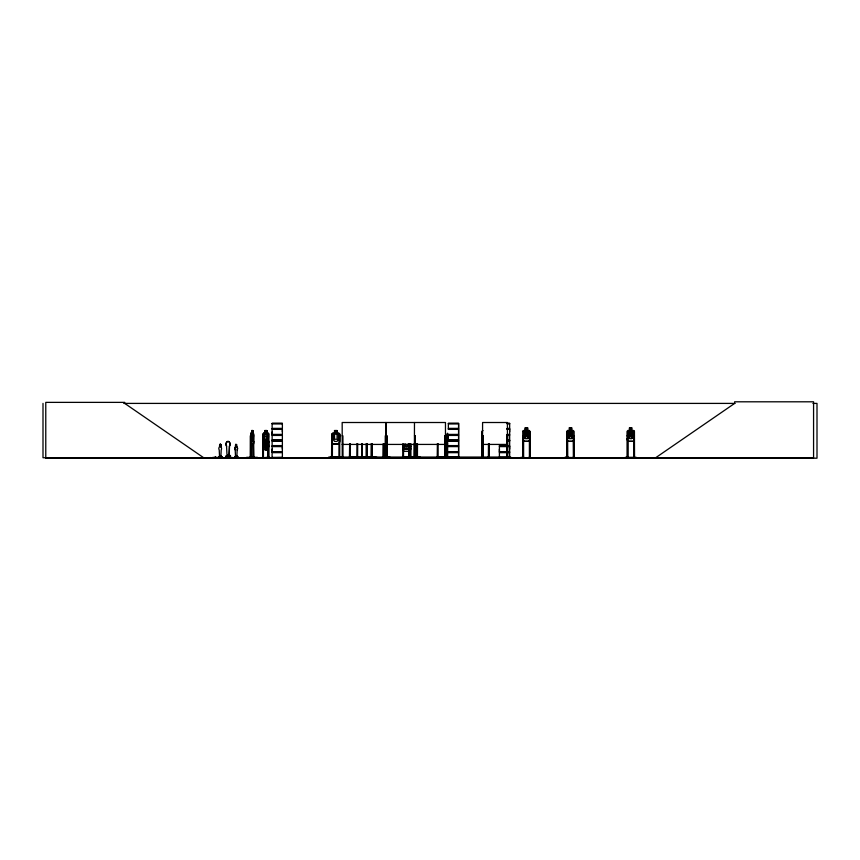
<?xml version="1.0" encoding="UTF-8"?>
<svg xmlns="http://www.w3.org/2000/svg" width="860" height="860" viewBox="0 0 860 860"><rect width="100%" height="100%" fill="white"/><g stroke="black" fill="none" stroke-linecap="round" stroke-linejoin="round"><path stroke-width="1.29" d="M272.125 451.65L272.125 446.609L282.381 446.609L282.37 451.65L272.125 451.65L272.136 449.135M272.125 434.408L272.125 429.377L282.381 429.377L282.37 434.408L272.125 434.408L272.136 431.892M282.37 449.135L282.37 446.609M282.37 431.892L282.37 429.377M448.361 446.609L458.606 446.609L458.595 451.65L448.361 451.65M448.361 429.377L458.606 429.377L458.595 434.408L448.361 434.408M499.402 451.65L499.402 446.609L509.658 446.609L509.647 451.65L499.402 451.65L499.423 449.135M509.647 449.135L509.647 446.609M509.647 431.892L509.647 429.377L507.088 429.377M380.292 457.681L389.999 457.284L378.765 457.735M220.848 456.896L221.203 449.855A1.827 1.344 -90 0 0 220.848 446.985L220.923 445.007L220.848 446.985M228.986 456.681L229.405 446.125A2.741 2.021 -90 0 0 229.405 442.244A2.741 2.021 -90 0 0 226.546 442.244A2.741 2.021 -90 0 0 226.546 446.125L227.083 456.681M226.546 446.125L226.664 446.125A2.741 2.021 -90 0 1 226.664 442.244A2.741 2.021 -90 0 1 229.523 442.244A2.741 2.021 -90 0 1 229.523 446.125L229.104 456.681L226.965 456.681M236.822 456.896L237.177 449.855A1.827 1.344 -90 0 0 236.898 446.985L236.726 444.545L235.565 444.545M406.941 447.211L406.887 447.737M229.201 454.875L228.018 455.327L229.394 455.209M220.999 456.208L220.214 455.897L221.213 455.692L221.213 457.294L221.117 455.692M228.351 454.918L229.287 455.198L228.222 454.918M228.588 455.015L229.201 455.456M228.943 455.015L228.04 455.166M235.554 456.896L235.189 449.855A1.827 1.344 -90 0 1 235.468 446.985L235.887 444.212M236.844 456.23L236.22 455.854L237.188 455.692L237.188 457.294M236.156 455.95L237.048 456.015L236.156 456.015M272.039 457.606L272.136 452.661L282.381 452.661L282.381 457.52L272.093 457.724M499.38 457.724L511.044 457.681L504.25 457.681M250.668 441.416L250.916 444.093L253.485 444.093L253.85 434.171L252.711 433.225M253.485 444.093L253.85 441.416M246.605 457.327L257.441 457.327M228.47 454.994L228.953 454.875M358.179 457.681L376.852 457.284M358.201 457.316L375.003 457.294M479.213 457.671L490.963 457.671M253.291 439.245L252.754 441.406L251.765 441.406L251.733 430.527L252.797 430.527L253.291 434.214L253.41 457.735M263.01 439.213L263.676 436.525L268.32 436.525M263.74 436.525L263.074 439.223L263.3 457.735M268.126 444.093L268.857 441.416L268.073 444.007L263.59 444.007L262.999 441.406L263.601 444.093M220.461 456.165L221.063 456.015L220.525 455.95M383.345 457.671L383.485 443.738M417.143 457.681L417.079 456.94M417.39 457.671L417.272 443.738M406.135 457.671L420.4 457.316L402.276 457.23M259.86 457.627L271.609 457.681L265.901 457.327M219.666 444.545L219.494 446.985A1.827 1.344 -90 0 0 219.214 449.855L219.579 456.896M529.201 441.266L530.018 438.664M530.136 438.675L529.255 441.363L523.514 441.363L522.794 438.675M627.08 438.675L627.8 441.363L633.583 441.363L634.336 438.664M633.583 441.363L634.422 438.675M410.833 446.2L409.93 448.802L403.727 448.802L402.921 446.2L403.662 448.888L409.994 448.888L410.919 446.211M410.919 448.64L409.994 451.317L403.662 451.317L402.835 448.64L403.738 451.231M444.899 440.46L445.523 438.675M250.668 434.182L250.625 457.735L251.002 433.225M250.701 434.225L251.023 433.311M483.062 457.681L483.008 435.827M483.374 457.671L483.245 435.827L481.729 435.827M520.902 457.681L531.985 457.671M520.956 457.327L524.46 457.735L520.956 457.627M564.923 457.671L568.406 457.627M568.406 457.327L564.945 457.327L576.017 457.681M625.241 457.327L636.26 457.327M445.147 457.681L445.147 435.827M445.48 457.671L445.469 422.507L386.28 422.507L386.301 457.735M447.651 457.681L447.63 435.827L446.834 435.827M331.562 457.671L331.723 435.827L332.465 435.827L332.379 457.735M342.054 457.627L342.087 456.94M437.224 457.671L437.385 443.556M404.598 445.018L405.479 445.2M266.837 450.017L266.837 447.318L267.815 446.415L267.815 441.384L266.837 439.223L266.837 434.214L265.02 434.214L264.041 446.415L265.02 447.318L265.02 450.102L266.966 450.102M264.955 430.527L264.041 439.245L265.02 441.406L264.955 446.447L266.041 443.954L267.546 446.469L266.428 443.341L267.396 440.073L266.009 442.75L264.332 440.127L265.622 443.33L264.364 446.318L266.837 446.415L266.837 441.384L267.815 439.245L267.815 434.214L266.837 433.311L266.837 430.527L264.891 430.527L264.891 433.225M263.622 433.225L262.999 434.225L262.902 457.735M268.202 447.318L268.793 446.404M268.234 447.404L268.922 446.447L268.255 436.525M212.355 457.724L230.77 457.735M213.14 457.541L213.301 457.735M214.774 457.724L215.064 457.09M215.548 457.09L215.107 457.713L215.72 457.735M220.031 457.724L219.891 456.531M221.643 457.724L221.751 456.531M221.912 457.584L221.493 457.595M232.501 457.488L226.126 457.713M227.964 457.713L227.298 457.703L227.857 457.294M229.824 457.724L230.577 457.38M237.65 457.703L237.887 456.531L236.715 456.531L236.715 457.294M272.093 440.288L282.381 440.546M522.794 457.735L522.762 431.44L523.579 430.484L529.265 430.484M523.611 430.57L522.762 431.44M567.568 430.484L566.751 431.44L566.804 457.735M447.63 433.225L446.791 434.182L446.845 457.735L446.748 456.94M331.852 434.225L332.669 433.311L338.872 433.311L339.764 434.214L339.678 457.735M569.277 430.57L568.051 431.473L568.051 436.504L569.277 438.664L571.556 438.664L572.782 436.504L572.782 431.473L571.556 430.57L571.642 427.785L569.191 427.785L569.309 430.57M629.574 430.57L628.348 431.473L628.348 436.504L629.574 438.664L631.853 438.664L633.078 436.504L633.078 431.473L631.853 430.57L631.971 427.785L629.488 427.785L629.488 430.484L629.531 427.785M655.686 457.735L734.633 403.404L734.633 401.803L813.571 401.803L813.571 457.735L43 457.735L43 403.404M228.341 457.735L227.459 457.488L227.545 455.95M230.383 457.735L230.577 455.95L228.814 455.95L228.814 457.09M235.769 457.713L235.866 456.531M219.837 444.212L220.59 444.212M349.44 457.681L349.644 443.556M123.711 403.404L735.042 403.404M812.969 403.404L817 403.404L817 458.197L45.773 458.197L45.773 402.373L124.721 402.373L124.721 403.404L203.659 457.735M272.115 423.303L282.381 423.303M448.35 423.303L458.616 423.303M507.088 423.292L509.668 423.303M507.099 423.486L509.668 423.486L509.647 428.366L507.088 428.366M272.136 423.808L282.37 423.808M448.372 423.808L458.595 423.808L458.595 428.366L448.361 428.366L448.361 423.507L458.616 423.486L458.606 428.366M507.077 423.808L509.647 423.808M525.202 427.785L527.685 427.785L527.61 430.57L528.792 431.473L528.792 436.504L527.567 438.664L525.288 438.664L524.062 436.504L524.062 431.473L525.288 430.57L525.288 427.871L525.202 430.484M272.05 428.71L282.445 428.71M448.286 428.71L458.681 428.71M507.131 428.71L509.733 428.71M272.05 429.022L282.445 429.022M448.286 429.022L458.681 429.022M507.131 429.022L509.733 429.022M482.987 430.57L481.729 431.44L481.847 457.735M567.525 430.484L573.265 430.484L574.125 431.43L574.125 457.735L574.243 456.94L573.297 456.94M634.54 457.735L634.422 431.43L633.562 430.484L627.821 430.484L627.047 431.44L627.08 457.735M251.679 430.613L252.754 430.613M264.955 430.613L266.837 430.613M334.551 430.613L337.066 430.613L337.066 433.311L338.421 434.214L338.421 439.245L337.066 441.406L334.551 441.406L333.207 439.245L333.207 434.214L334.551 433.311L334.465 430.527L337.163 430.527L337.163 433.225L338.904 433.225L339.861 434.171L339.861 441.416L338.926 444.093L332.594 444.093L331.767 441.416L331.767 434.182L332.627 433.225L334.465 433.225M252.582 431.064L251.937 431.064L252.582 431.967M530.093 431.43L530.125 457.735L530.05 431.473L529.233 430.484M250.926 433.225L251.733 433.225L251.647 430.527M264.955 433.225L263.558 433.225L262.934 434.182L263.01 446.458L263.762 447.404M250.937 433.311L253.463 433.311M263.59 433.311L268.137 433.311M268.105 433.225L268.857 434.171L268.169 433.225L266.837 433.225L266.901 430.527M507.088 434.408L509.658 434.408L509.658 429.377M272.05 434.762L282.445 434.762M448.286 434.762L458.681 434.762M507.131 434.762L509.733 434.762M272.05 435.074L282.445 435.074M448.286 435.074L458.681 435.074M507.131 435.074L509.733 435.074M448.361 435.429L458.606 435.429L458.606 440.277L448.35 440.288M507.088 435.429L509.658 435.429L509.658 440.277L507.099 440.277L509.647 440.148M253.184 435.827L253.732 435.827M268.728 435.827L267.998 435.827L267.998 438.396M339.764 435.827L339.023 435.827L338.937 457.735M342.173 435.827L342.914 435.827L343 457.735M386.033 435.827L385.269 435.827L385.183 457.735L385.119 457.058M386.28 435.827L387 435.827L387.065 457.735M414.477 435.827L415.197 435.827L415.197 457.735L415.262 456.94M444.685 435.827L445.673 435.827L445.587 457.671M522.751 435.827L523.546 435.827L523.622 457.735M530.168 435.827L529.384 435.827L529.416 457.735M566.74 435.827L567.536 435.827L567.611 457.735M574.168 435.827L573.373 435.827L573.416 457.735M627.037 435.827L627.832 435.827L627.908 457.735M633.669 435.827L634.465 435.827M481.729 438.675L482.524 441.363M566.751 438.675L567.503 441.363L573.287 441.363L574.082 438.675M265.02 439.245L266.837 439.223M272.136 440.148L282.37 440.148L282.381 435.429L272.125 435.429L272.125 440.277L282.381 440.277M448.372 440.148L458.595 440.148L458.595 435.429M448.35 440.492L458.616 440.546M507.088 440.535L509.668 440.492M448.35 440.728L458.616 440.728L458.606 445.598L448.361 445.598M507.099 440.728L509.668 440.728L509.647 445.598L499.402 445.598M272.136 441.04L282.37 441.04M448.372 441.04L458.595 441.04L458.595 445.598M507.077 441.04L509.647 441.04M523.568 441.266L529.233 441.266M567.568 441.266L573.233 441.266M627.864 441.266L633.53 441.266M265.02 441.406L266.837 441.384M250.937 444.007L253.463 444.007M338.872 444.007L332.669 444.007L331.852 441.406M263.536 444.093L268.191 444.093M447.576 444.093L446.791 441.416M342.173 444.426L386.011 444.426M386.28 444.426L445.469 444.426M482.589 444.426L507.421 444.426M235.468 445.007L235.554 446.985A1.827 1.344 -90 0 0 235.275 449.855L235.189 449.855M272.05 445.953L282.445 445.953M448.286 445.953L458.681 445.953M499.337 445.953L509.733 445.953M272.05 446.265L282.445 446.265M448.286 446.265L458.681 446.265M499.337 446.265L509.733 446.265M236.898 446.985L236.822 446.985A1.827 1.344 -90 0 1 237.102 449.855L237.177 449.855M263.697 447.404L268.298 447.404M272.05 451.994L282.445 451.994M448.286 451.994L458.681 451.994M499.337 451.994L509.733 451.994M272.05 452.306L282.445 452.306M448.286 452.306L458.681 452.306M499.337 452.306L509.733 452.306M448.361 452.661L458.606 452.661L458.606 457.52L442.75 457.627L458.595 457.38L458.595 452.661M236.231 456.101L236.984 456.047M221.912 456.531L220.74 456.531L220.74 457.294M410.919 456.488L410.005 456.488L410.005 457.284M403.609 456.714L410.005 456.714M219.311 456.864L221.127 456.864M235.468 456.896L236.898 456.896M250.238 456.94L250.926 456.94M253.109 456.94L253.807 456.94M262.633 456.94L263.504 456.94L263.504 457.735M268.793 456.94L267.922 456.94L267.933 457.735M523.622 456.94L522.676 456.94L522.676 457.735M530.255 456.94L529.298 456.94L529.298 457.735M566.665 456.94L567.611 456.94M627.908 456.94L626.962 456.94L626.962 457.735M634.54 456.94L633.594 456.94L633.594 457.735M221.751 457.294L219.031 457.294L219.031 456.531M332.54 457.165L338.937 457.165M350.471 457.165L356.857 457.165M438.213 457.165L455.875 457.284M272.136 457.38L282.37 457.38M389.999 457.327L380.142 457.735M499.423 457.38L511.012 457.316M265.944 457.681L271.567 457.627M358.233 457.724L375.014 457.671M406.156 457.627L420.411 457.671M572.502 457.627L575.963 457.627L572.556 457.681M386.581 457.724L386.484 435.827M386.194 457.671L386.118 456.94M357.846 457.671L357.771 456.94M453.768 457.681L453.854 456.94M414.8 457.681L414.767 443.556M220.504 444.212L220.902 444.77M633.519 430.484L634.379 431.43L634.228 457.735M237.51 457.595L238.048 457.703L209.711 457.703L216.526 457.488M408.317 445.2L409.166 445.018M220.644 444.362L220.923 445.007M253.399 433.225L253.764 457.735M627.123 438.664L627.843 441.363M566.826 438.664L567.546 441.363M522.837 438.664L523.611 441.266M250.701 441.406L250.991 444.093M633.906 456.94L633.884 457.735M633.788 435.827L633.712 457.735M627.714 435.827L627.617 457.735M627.252 456.94L627.273 457.735M573.932 456.94L573.942 457.735M573.491 435.827L573.609 457.735M571.674 427.785L571.674 430.484M567.417 435.827L567.492 457.735M567.321 456.94L567.299 457.735M566.869 431.483L566.858 457.735M529.61 456.94L529.599 457.735M527.567 427.871L527.567 430.57M523.428 435.827L523.332 457.735M522.966 456.94L522.987 457.735M510.012 457.735L510.012 457.058L328.735 457.058L328.735 457.735M509.658 457.52L509.658 452.661L499.402 452.661L499.402 457.52M508.41 457.058L508.41 457.735M507.701 456.94L507.701 457.735L507.658 435.827L507.002 435.827L506.981 457.735L506.948 456.94M507.421 457.735L507.421 422.507L482.589 422.507L482.471 457.735M507.239 435.827L507.185 457.735M489.146 443.556L489.103 457.735M489.028 443.556L488.931 457.735M488.587 456.94L488.566 457.735M488.469 443.556L488.394 457.735M488.276 456.94L488.276 457.735M482.825 435.827L482.825 457.735L482.772 456.94M482.395 435.827L482.299 457.735M481.955 456.94L481.944 457.735M481.643 456.94L481.643 457.735M458.606 429.377L458.606 434.408M458.606 446.609L458.606 451.65M454.671 456.94L454.671 457.735M454.585 457.735L454.521 456.94L454.402 457.735M453.983 456.94L453.972 457.735M453.618 457.058L453.714 457.735M452.489 457.058L452.489 457.735M448.157 434.214L448.157 439.245M447.705 456.94L447.705 457.735M447.447 456.94L447.437 457.735M447.017 456.94L447.028 457.735M445.727 456.94L445.727 457.735M445.276 456.94L445.34 457.735M444.942 435.827L444.889 457.735M444.685 443.556L444.77 457.735M444.598 456.94L444.598 457.735M438.213 456.94L438.213 457.735M438.127 443.556L438.127 457.735M437.46 456.94L437.46 457.735M417.476 443.738L417.433 457.735M416.95 443.738L416.896 457.735M416.756 443.738L416.691 457.735M414.993 435.827L415.058 457.735M414.671 435.827L414.671 457.735M414.477 422.507L414.38 457.735M414.24 443.556L414.176 457.735M413.735 457.058L413.735 457.735M410.919 443.792L410.919 457.284M410.747 456.488L410.747 457.284M410.091 444.394L410.177 457.284M409.769 443.556L409.833 457.735M409.564 443.556L409.629 457.735M409.328 456.94L409.478 457.735M409.242 443.556L409.177 457.735M409.037 443.556L409.037 457.735M408.135 443.943L408.135 446.469L405.619 446.469L405.619 443.943M403.609 457.284L403.609 456.488L402.695 456.488L402.695 457.284M403.523 444.394L403.523 457.284M402.921 448.619L402.921 443.803L402.867 457.284M386.796 435.827L386.86 457.735M386.677 456.94L386.71 457.735M386.022 457.735L386.011 422.507L342.173 422.507L342.258 457.735M385.742 422.507L385.742 457.735M385.667 456.94L385.656 457.735M385.355 456.94L385.355 457.735M383.893 456.94L383.904 457.735L383.861 443.738M383.614 443.738L383.657 457.735M383.238 443.738L383.194 457.735M372.09 456.94L372.09 457.735L372.025 443.556M371.821 443.556L371.875 457.735M371.638 456.94L371.606 457.735M371.52 443.556L371.456 457.735M371.305 443.556L371.251 457.735M367.069 456.94L367.069 457.735M367.005 443.556L366.983 457.735M366.801 443.556L366.854 457.735M366.683 456.94L366.618 457.735M366.5 443.556L366.5 457.735M366.285 443.556L366.285 457.735M362.318 443.738L362.361 457.735M362.071 443.738L362.114 457.735M361.942 443.738L362.028 457.735M361.694 443.738L361.694 457.735M361.673 456.94L361.651 457.735M357.685 443.556L357.599 457.735M357.029 456.94L357.029 457.735M356.943 443.556L356.857 457.735M350.471 456.94L350.471 457.735M350.385 443.556L350.3 457.735M349.73 456.94L349.73 457.735M342.828 456.94L342.828 457.735M339.85 456.94L339.85 457.735M339.109 456.94L339.109 457.735M332.54 456.94L332.54 457.735M331.799 456.94L331.799 457.735M330.326 457.058L330.326 457.735M268.793 434.171L268.793 457.735M268.535 435.827L268.535 438.396M268.535 446.136L268.535 457.735L268.406 456.94M268.191 435.827L268.191 457.735M267.998 446.136L268.126 457.735M266.901 447.318L266.901 450.102M263.44 457.735L263.44 435.827L262.708 435.827L262.741 457.735M263.02 456.94L262.988 457.735M253.474 435.827L253.506 457.735M253.184 443.556L253.152 457.735M252.711 430.527L252.679 433.311M250.894 457.735L250.862 435.827L250.303 435.827L250.26 457.735M237.725 456.531L237.725 457.294L235.006 457.294L235.006 456.531M237.091 455.692L237.091 457.294M236.865 456.531L236.865 457.488M236.564 455.692L236.478 457.294M236.027 457.294L236.027 456.531L234.845 456.531L234.845 457.488M230.34 455.95L230.34 457.09L226.255 457.09L226.255 455.95M229.523 457.09L229.523 454.693L228.47 454.693L228.47 457.09M229.394 454.693L229.394 457.09M229.05 455.95L229.05 457.38M228.599 454.693L228.599 457.09M227.782 457.09L227.782 455.95L226.019 455.95L226.019 457.38M222.493 457.38L212.581 457.488M220.891 456.531L220.891 457.488M220.59 455.692L220.504 457.294M220.052 457.294L220.052 456.531L218.87 456.531L218.87 457.488M528.62 437.654L527.836 437.74L526.492 435.138C525.557 439.395 522.611 437.837 525.965 434.547C522.729 431.473 525.611 429.828 526.449 433.935C527.244 429.828 530.319 431.451 526.976 434.558L528.62 437.654M572.609 437.654L571.825 437.74L570.481 435.138C569.686 439.438 566.514 437.815 569.954 434.547C566.718 431.473 569.61 429.828 570.438 433.935C571.233 429.828 574.319 431.451 570.965 434.558L572.609 437.654M632.906 437.654L632.121 437.74L630.778 435.138C629.853 439.395 626.897 437.837 630.251 434.547C627.015 431.473 629.907 429.828 630.735 433.935C631.53 429.828 634.615 431.451 631.261 434.558L632.906 437.654M409.478 444.039L408.135 446.2L405.619 446.2L404.275 444.039L404.275 446.469L405.619 448.619L408.135 448.619L409.489 446.469L409.489 443.943M210.259 457.488L210.259 457.584M236.263 457.488L236.263 457.584M282.381 423.486L272.115 423.486L272.136 428.366L282.381 428.366L282.381 423.507M527.159 428.323L525.697 428.323L525.697 429.226L527.159 429.226L527.159 428.323M571.147 428.323L569.686 428.323L569.686 429.226L571.147 429.226L571.147 428.323M631.444 428.323L629.982 428.323L629.982 429.226L631.444 429.226L631.444 428.323M266.514 431.064L265.342 431.064L265.342 431.967L266.514 431.967L266.514 431.064M336.615 431.064L335.002 431.064L335.002 431.967L336.615 431.967L336.615 431.064M527.567 431.473L525.288 431.473L525.288 436.504L527.567 436.504L527.567 431.473M571.556 431.473L569.277 431.473L569.277 436.504L571.556 436.504L571.556 431.473M631.853 431.473L629.574 431.473L629.574 436.504L631.853 436.504L631.853 431.473M252.754 434.214L251.765 434.214L251.765 439.245L252.754 439.245L252.754 434.214M337.066 434.214L334.551 434.214L334.551 439.245L337.066 439.245L337.066 434.214M282.381 440.718L272.115 440.728L272.136 445.598L282.381 445.598L282.381 440.75M266.514 448.662L265.342 448.662L265.342 449.565L266.514 449.565L266.514 448.662"/></g></svg>
